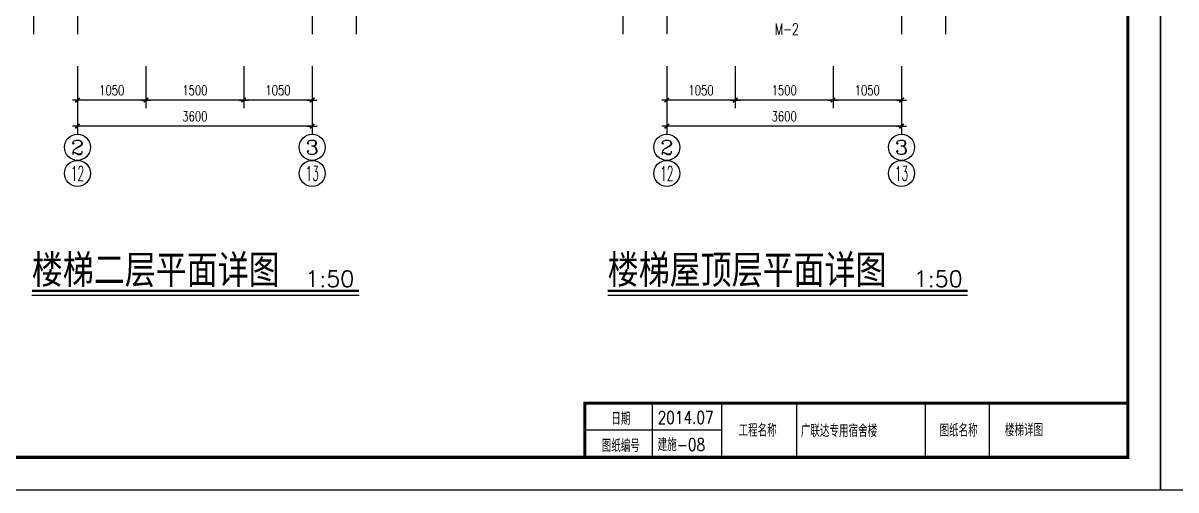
# Model space of a CAD drawing. Extents: x -105837 to 547563, y 466041 to 508041.
# Drawn here: x 334476 to 369838, y 466041 to 480366 of the extents above; entities that cross this region are included whole.
import ezdxf
from ezdxf.enums import TextEntityAlignment as Align

# ---------------------------------------------------------------- set-up
doc = ezdxf.new("R2010")
doc.units = 0
doc.header["$LTSCALE"] = 1000
doc.header["$MEASUREMENT"] = 0
doc.linetypes.add('DOTE', pattern=[2.42, 2, -0.2, 0.02, -0.2])
doc.layers.get('0').update_dxf_attribs({"linetype": 'CONTINUOUS'})
doc.layers.get('DEFPOINTS').update_dxf_attribs({"linetype": 'CONTINUOUS'})
for name, color, linetype in [('AXIS', 3, 'CONTINUOUS'), ('AXIS_TEXT', 7, 'CONTINUOUS'), ('DIM_SYMB', 3, 'CONTINUOUS'), ('DOTE', 1, 'DOTE'), ('PUB_DIM', 3, 'CONTINUOUS'), ('PUB_TEXT', 7, 'CONTINUOUS'), ('PUB_TITLE', 4, 'CONTINUOUS'), ('文字', 7, 'CONTINUOUS'), ('门窗名称', 7, 'CONTINUOUS')]:
    doc.layers.add(name, color=color, linetype=linetype)
doc.styles.add('COMPLEX', font='COMPLEX.shx')
doc.styles.add('DIM_FONT', font='SIMPLEX.shx', dxfattribs={"width": 0.75})
doc.styles.get("Standard").update_dxf_attribs({"font": 'txt.shx', "bigfont": 'hzdx.shx'})
doc.styles.add('国标仿宋', font='SIMPLEX.shx', dxfattribs={"width": 0.75, "bigfont": 'gbhzfs.shx'})
doc.dimstyles.new('DIMN', dxfattribs={"dimtxt": 300, "dimasz": 1, "dimexe": 250, "dimexo": 300, "dimgap": 150, "dimtad": 1, "dimdec": 0, "dimzin": 0, "dimdsep": 46, "dimtxsty": 'DIM_FONT', "dimblk": '_DIMX', "dimcen": 0.09, "dimclrt": 7, "dimadec": 0, "dimazin": 0, "dimtfac": 1, "dimtdec": 0, "dimtix": 1, "dimtmove": 2, "dimatfit": 3, "dimldrblk": '_DIMX', "dimfxl": 1, "dimtolj": 1, "dimtzin": 0, "dimarcsym": 0})

# ---------------------------------------------------------------- blocks, each defined once
blk = doc.blocks.new('_DIMX')
blk.add_line((-150, 0), (150, 0))
at = {"const_width": 50}
blk.add_lwpolyline([(-70, -70), (70, 70)], dxfattribs=at)
blk = doc.blocks.new('*D92')
at = {"layer": 'DEFPOINTS', "color": 0, "transparency": 16777216}
for p in [(341245, 479342), (343345, 479342), (341245, 478004)]:
    blk.add_point(p, dxfattribs=at)
at = {"layer": 'PUB_DIM', "color": 0, "lineweight": -2, "transparency": 16777216}
for p, q in [((341245, 479042), (341245, 477754)), ((343345, 479042), (343345, 477754)), ((343344, 478004), (341246, 478004))]:
    blk.add_line(p, q, dxfattribs=at)
at = {"layer": 'PUB_DIM', "color": 0, "lineweight": -2, "transparency": 16777216, "rotation": 180}
blk.add_blockref('_DIMX', (341245, 478004), dxfattribs=at)
at = {"layer": 'PUB_DIM', "color": 0, "lineweight": -2, "transparency": 16777216}
blk.add_blockref('_DIMX', (343345, 478004), dxfattribs=at)
at = {"layer": 'PUB_DIM', "color": 7, "transparency": 16777216, "insert": (342295, 478304), "char_height": 300, "attachment_point": 5, "style": 'DIM_FONT'}
blk.add_mtext('\\A1;1050', dxfattribs=at)
blk = doc.blocks.new('*D93')
at = {"layer": 'DEFPOINTS', "color": 0, "transparency": 16777216}
for p in [(336145, 479342), (343345, 479342), (336145, 477204)]:
    blk.add_point(p, dxfattribs=at)
at = {"layer": 'PUB_DIM', "color": 0, "lineweight": -2, "transparency": 16777216}
for p, q in [((336145, 479042), (336145, 476954)), ((343345, 479042), (343345, 476954)), ((343344, 477204), (336146, 477204))]:
    blk.add_line(p, q, dxfattribs=at)
at = {"layer": 'PUB_DIM', "color": 0, "lineweight": -2, "transparency": 16777216, "rotation": 180.0000000000009}
blk.add_blockref('_DIMX', (336145, 477204), dxfattribs=at)
at = {"layer": 'PUB_DIM', "color": 0, "lineweight": -2, "transparency": 16777216}
blk.add_blockref('_DIMX', (343345, 477204), dxfattribs=at)
at = {"layer": 'PUB_DIM', "color": 7, "transparency": 16777216, "insert": (339745, 477504), "char_height": 300, "attachment_point": 5, "style": 'DIM_FONT'}
blk.add_mtext('\\A1;3600', dxfattribs=at)
blk = doc.blocks.new('_axiso')
blk.add_circle((0, 0), 0.5)
at = {"layer": 'AXIS_TEXT', "style": 'COMPLEX', "width": 1.041667}
blk.add_attdef('A', text='', height=0.56, dxfattribs=at).set_placement((-0.25, -0.28), (0.25, -0.28), align=Align.FIT)
blk = doc.blocks.new('*D156')
at = {"layer": 'DEFPOINTS', "color": 0, "transparency": 16777216}
for p in [(336145, 479342), (338245, 479342), (336145, 478004)]:
    blk.add_point(p, dxfattribs=at)
at = {"layer": 'PUB_DIM', "color": 0, "lineweight": -2, "transparency": 16777216}
for p, q in [((336145, 479042), (336145, 477754)), ((338245, 479042), (338245, 477754)), ((338244, 478004), (336146, 478004))]:
    blk.add_line(p, q, dxfattribs=at)
at = {"layer": 'PUB_DIM', "color": 0, "lineweight": -2, "transparency": 16777216, "rotation": 180}
blk.add_blockref('_DIMX', (336145, 478004), dxfattribs=at)
at = {"layer": 'PUB_DIM', "color": 0, "lineweight": -2, "transparency": 16777216}
blk.add_blockref('_DIMX', (338245, 478004), dxfattribs=at)
at = {"layer": 'PUB_DIM', "color": 7, "transparency": 16777216, "insert": (337195, 478304), "char_height": 300, "attachment_point": 5, "style": 'DIM_FONT'}
blk.add_mtext('\\A1;1050', dxfattribs=at)
blk = doc.blocks.new('*D165')
at = {"layer": 'DEFPOINTS', "color": 0, "transparency": 16777216}
for p in [(338245, 479342), (341245, 479342), (338245, 478004)]:
    blk.add_point(p, dxfattribs=at)
at = {"layer": 'PUB_DIM', "color": 0, "lineweight": -2, "transparency": 16777216}
for p, q in [((338245, 479042), (338245, 477754)), ((341245, 479042), (341245, 477754)), ((341244, 478004), (338246, 478004))]:
    blk.add_line(p, q, dxfattribs=at)
for p, rotation in [((338245, 478004), 180.0000000000022), ((341245, 478004), 2.238209617644316e-12)]:
    blk.add_blockref('_DIMX', p, dxfattribs=dict(at, rotation=rotation))
at = {"layer": 'PUB_DIM', "color": 7, "transparency": 16777216, "insert": (339745, 478304), "char_height": 300, "attachment_point": 5, "style": 'DIM_FONT'}
blk.add_mtext('\\A1;1500', dxfattribs=at)
blk = doc.blocks.new('*D180')
at = {"layer": 'DEFPOINTS', "color": 0, "transparency": 16777216}
for p in [(354221, 479342), (361421, 479342), (354221, 477204)]:
    blk.add_point(p, dxfattribs=at)
at = {"layer": 'PUB_DIM', "color": 0, "lineweight": -2, "transparency": 16777216}
for p, q in [((354221, 479042), (354221, 476954)), ((361421, 479042), (361421, 476954)), ((361420, 477204), (354222, 477204))]:
    blk.add_line(p, q, dxfattribs=at)
for p, rotation in [((354221, 477204), 180.0000000000018), ((361421, 477204), 1.838529328779259e-12)]:
    blk.add_blockref('_DIMX', p, dxfattribs=dict(at, rotation=rotation))
at = {"layer": 'PUB_DIM', "color": 7, "transparency": 16777216, "insert": (357821, 477504), "char_height": 300, "attachment_point": 5, "style": 'DIM_FONT'}
blk.add_mtext('\\A1;3600', dxfattribs=at)
blk = doc.blocks.new('*D182')
at = {"layer": 'DEFPOINTS', "color": 0, "transparency": 16777216}
for p in [(354221, 479342), (356321, 479342), (354221, 478004)]:
    blk.add_point(p, dxfattribs=at)
at = {"layer": 'PUB_DIM', "color": 0, "lineweight": -2, "transparency": 16777216}
for p, q in [((354221, 479042), (354221, 477754)), ((356321, 479042), (356321, 477754)), ((356320, 478004), (354222, 478004))]:
    blk.add_line(p, q, dxfattribs=at)
at = {"layer": 'PUB_DIM', "color": 0, "lineweight": -2, "transparency": 16777216, "rotation": 180}
blk.add_blockref('_DIMX', (354221, 478004), dxfattribs=at)
at = {"layer": 'PUB_DIM', "color": 0, "lineweight": -2, "transparency": 16777216}
blk.add_blockref('_DIMX', (356321, 478004), dxfattribs=at)
at = {"layer": 'PUB_DIM', "color": 7, "transparency": 16777216, "insert": (355271, 478304), "char_height": 300, "attachment_point": 5, "style": 'DIM_FONT'}
blk.add_mtext('\\A1;1050', dxfattribs=at)
blk = doc.blocks.new('*D211')
at = {"layer": 'DEFPOINTS', "color": 0, "transparency": 16777216}
for p in [(359321, 479342), (361421, 479342), (359321, 478004)]:
    blk.add_point(p, dxfattribs=at)
at = {"layer": 'PUB_DIM', "color": 0, "lineweight": -2, "transparency": 16777216}
for p, q in [((359321, 479042), (359321, 477754)), ((361421, 479042), (361421, 477754)), ((361420, 478004), (359322, 478004))]:
    blk.add_line(p, q, dxfattribs=at)
for p, rotation in [((359321, 478004), 180.0000000000016), ((361421, 478004), 1.598721155460225e-12)]:
    blk.add_blockref('_DIMX', p, dxfattribs=dict(at, rotation=rotation))
at = {"layer": 'PUB_DIM', "color": 7, "transparency": 16777216, "insert": (360371, 478304), "char_height": 300, "attachment_point": 5, "style": 'DIM_FONT'}
blk.add_mtext('\\A1;1050', dxfattribs=at)
blk = doc.blocks.new('*D212')
at = {"layer": 'DEFPOINTS', "color": 0, "transparency": 16777216}
for p in [(356321, 479342), (359321, 479342), (356321, 478004)]:
    blk.add_point(p, dxfattribs=at)
at = {"layer": 'PUB_DIM', "color": 0, "lineweight": -2, "transparency": 16777216}
for p, q in [((356321, 479042), (356321, 477754)), ((359321, 479042), (359321, 477754)), ((359320, 478004), (356322, 478004))]:
    blk.add_line(p, q, dxfattribs=at)
for p, rotation in [((356321, 478004), 180.0000000000022), ((359321, 478004), 2.238209617644316e-12)]:
    blk.add_blockref('_DIMX', p, dxfattribs=dict(at, rotation=rotation))
at = {"layer": 'PUB_DIM', "color": 7, "transparency": 16777216, "insert": (357821, 478304), "char_height": 300, "attachment_point": 5, "style": 'DIM_FONT'}
blk.add_mtext('\\A1;1500', dxfattribs=at)

msp = doc.modelspace()

# ---------------------------------------------------------------- linework, layer by layer
at = {"color": 23}
for p, q in [((334795.66685, 488915.64968), (334795.66685, 480020.67966)), ((344694.07019, 488915.64968), (344694.07019, 480020.67966)), ((352872.15106, 488915.64968), (352872.15106, 480020.67966)), ((362770.55439, 488915.64968), (362770.55439, 480020.67966))]:
    msp.add_line(p, q, dxfattribs=at)
at = {"layer": 'DIM_SYMB', "const_width": 70}
for points in [[(334745.51373, 472152.47027), (344780.53435, 472152.47027)], [(352410.02465, 472152.47027), (363445.04527, 472152.47027)]]:
    msp.add_lwpolyline(points, dxfattribs=at)
at = {"layer": 'DIM_SYMB'}
for points in [[(334745.51373, 472012.47027), (344780.53435, 472012.47027)], [(352410.02465, 472012.47027), (363445.04527, 472012.47027)]]:
    msp.add_lwpolyline(points, dxfattribs=at)
at = {"layer": 'DOTE'}
for p, q in [((336144.86852, 497999.01543), (336144.86852, 480020.67966)), ((343344.86852, 497999.01543), (343344.86852, 480020.67966)), ((354221.35273, 497999.01543), (354221.35273, 480020.67966)), ((361421.35273, 497999.01543), (361421.35273, 480020.67966))]:
    msp.add_line(p, q, dxfattribs=at)
at = {"layer": 'PUB_TITLE'}
for points in [[(309963.01576, 466040.74173), (369363.01576, 466040.74173), (369363.01576, 508040.74173), (309963.01576, 508040.74173)], [(369363.01576, 466040.74173), (428763.01576, 466040.74173), (428763.01576, 508040.74173), (369363.01576, 508040.74173)]]:
    msp.add_lwpolyline(points, close=True, dxfattribs=at)
at = {"layer": 'PUB_TITLE', "const_width": 100}
msp.add_lwpolyline([(310963.01576, 467040.74173), (368363.01576, 467040.74173), (368363.01576, 507040.74173), (310963.01576, 507040.74173)], close=True, dxfattribs=at)
at = {"layer": '文字'}
for p, q in [((353772.85601, 468703.94173), (353772.85601, 467040.74173)), ((355898.05601, 468703.94173), (355898.05601, 467040.74173)), ((358199.23504, 468703.94173), (358199.23504, 467040.74173)), ((362145.20359, 468703.94173), (362145.20359, 467040.74173)), ((364109.52897, 468703.94173), (364109.52897, 467040.74173)), ((355898.05601, 467872.34173), (351708.53837, 467872.34173))]:
    msp.add_line(p, q, dxfattribs=at)
at = {"layer": '文字', "const_width": 92.4}
msp.add_lwpolyline([(351708.53837, 468703.94173), (351708.53837, 467040.74173), (368363.01576, 467040.74173), (368363.01576, 468703.94173)], close=True, dxfattribs=at)

# ---------------------------------------------------------------- block references
at = {"layer": 'AXIS'}
ref = msp.add_blockref('_axiso', (336144.86852, 476553.99191), dxfattribs=dict(at, xscale=800, yscale=800, zscale=800))
ref.add_attrib('A', '2', dxfattribs={"layer": 'AXIS_TEXT', "height": 448, "style": 'COMPLEX', "width": 1.339286}).set_placement((335944.86852, 476329.99191), (336344.86852, 476329.99191), align=Align.FIT)
ref = msp.add_blockref('_axiso', (343344.86852, 476553.99191), dxfattribs=dict(at, xscale=800, yscale=800, zscale=800))
ref.add_attrib('A', '3', dxfattribs={"layer": 'AXIS_TEXT', "height": 448, "style": 'COMPLEX', "width": 1.339286}).set_placement((343144.86852, 476329.99191), (343544.86852, 476329.99191), align=Align.FIT)
ref = msp.add_blockref('_axiso', (354221.35273, 476553.99191), dxfattribs=dict(at, xscale=800, yscale=800, zscale=800))
ref.add_attrib('A', '2', dxfattribs={"layer": 'AXIS_TEXT', "height": 448, "style": 'COMPLEX', "width": 1.339286}).set_placement((354021.35273, 476329.99191), (354421.35273, 476329.99191), align=Align.FIT)
ref = msp.add_blockref('_axiso', (361421.35273, 476553.99191), dxfattribs=dict(at, xscale=800, yscale=800, zscale=800))
ref.add_attrib('A', '3', dxfattribs={"layer": 'AXIS_TEXT', "height": 448, "style": 'COMPLEX', "width": 1.339286}).set_placement((361221.35273, 476329.99191), (361621.35273, 476329.99191), align=Align.FIT)
ref = msp.add_blockref('_axiso', (336144.86852, 475753.99191), dxfattribs=dict(at, xscale=800, yscale=800, zscale=800))
ref.add_attrib('A', '12', dxfattribs={"layer": 'AXIS_TEXT', "height": 448, "style": 'COMPLEX', "width": 0.646552}).set_placement((335944.86852, 475529.99191), (336344.86852, 475529.99191), align=Align.FIT)
ref = msp.add_blockref('_axiso', (343344.86852, 475753.99191), dxfattribs=dict(at, xscale=800, yscale=800, zscale=800))
ref.add_attrib('A', '13', dxfattribs={"layer": 'AXIS_TEXT', "height": 448, "style": 'COMPLEX', "width": 0.646552}).set_placement((343144.86852, 475529.99191), (343544.86852, 475529.99191), align=Align.FIT)
ref = msp.add_blockref('_axiso', (354221.35273, 475753.99191), dxfattribs=dict(at, xscale=800, yscale=800, zscale=800))
ref.add_attrib('A', '12', dxfattribs={"layer": 'AXIS_TEXT', "height": 448, "style": 'COMPLEX', "width": 0.646552}).set_placement((354021.35273, 475529.99191), (354421.35273, 475529.99191), align=Align.FIT)
ref = msp.add_blockref('_axiso', (361421.35273, 475753.99191), dxfattribs=dict(at, xscale=800, yscale=800, zscale=800))
ref.add_attrib('A', '13', dxfattribs={"layer": 'AXIS_TEXT', "height": 448, "style": 'COMPLEX', "width": 0.646552}).set_placement((361221.35273, 475529.99191), (361621.35273, 475529.99191), align=Align.FIT)

# ---------------------------------------------------------------- texts
at = {"layer": 'PUB_TEXT'}
for s, height, p in [('楼梯二层平面详图', 1000, (334745.51373, 472268.84822)), ('楼梯屋顶层平面详图', 1000, (352410.02465, 472268.84822)), ('1:50', 500, (343132.9153, 472268.84822)), ('1:50', 500, (361797.42623, 472268.84822))]:
    msp.add_text(s, height=height, dxfattribs=at).set_placement(p)
at = {"layer": '文字', "style": '国标仿宋', "width": 0.8}
for s, p in [('日期', (352810.5703, 468036.1241)), ('工程名称', (357006.34296, 467675.97785)), ('图纸名称', (363170.26312, 467674.49886)), ('图纸编号', (352810.5703, 467204.5241))]:
    msp.add_text(s, height=385, dxfattribs=at).set_placement(p, align=Align.CENTER)
for s, p in [('2014.07', (353940.73263, 468069.67468)), ('广联达专用宿舍楼', (358333.45327, 467663.7237)), ('楼梯详图', (364593.16313, 467686.89994)), ('建施-08', (353940.73263, 467238.07468))]:
    msp.add_text(s, height=385, dxfattribs=at).set_placement(p)
at = {"layer": '门窗名称', "style": '国标仿宋', "width": 0.7}
msp.add_text('M-2', height=350, dxfattribs=at).set_placement((357535.27004, 480005.40521))

# ---------------------------------------------------------------- dimensions: what is measured, and where the dimension line sits
at = {"layer": 'PUB_DIM'}
for p1, p2, distance, picture, middle in [((343344.86852, 479342.2408), (336144.86852, 479342.2408), 2138.2489, '*D93', (339744.86852, 477503.99191)), ((338244.86852, 479342.2408), (336144.86852, 479342.2408), 1338.2489, '*D156', (337194.86852, 478303.99191)), ((341244.86852, 479342.2408), (338244.86852, 479342.2408), 1338.2489, '*D165', (339744.86852, 478303.99191)), ((343344.86852, 479342.2408), (341244.86852, 479342.2408), 1338.2489, '*D92', (342294.86852, 478303.99191)), ((361421.35273, 479342.2408), (354221.35273, 479342.2408), 2138.2489, '*D180', (357821.35273, 477503.99191)), ((356321.35273, 479342.2408), (354221.35273, 479342.2408), 1338.2489, '*D182', (355271.35273, 478303.99191)), ((359321.35273, 479342.2408), (356321.35273, 479342.2408), 1338.2489, '*D212', (357821.35273, 478303.99191)), ((361421.35273, 479342.2408), (359321.35273, 479342.2408), 1338.2489, '*D211', (360371.35273, 478303.99191))]:
    dim = msp.add_aligned_dim(p1=p1, p2=p2, distance=distance, dimstyle='DIMN', override={"dimlfac": 0.5}, dxfattribs=at)
    dim.commit()
    dim.dimension.update_dxf_attribs({"geometry": picture, "text_midpoint": middle})

doc.saveas('drawing.dxf')
